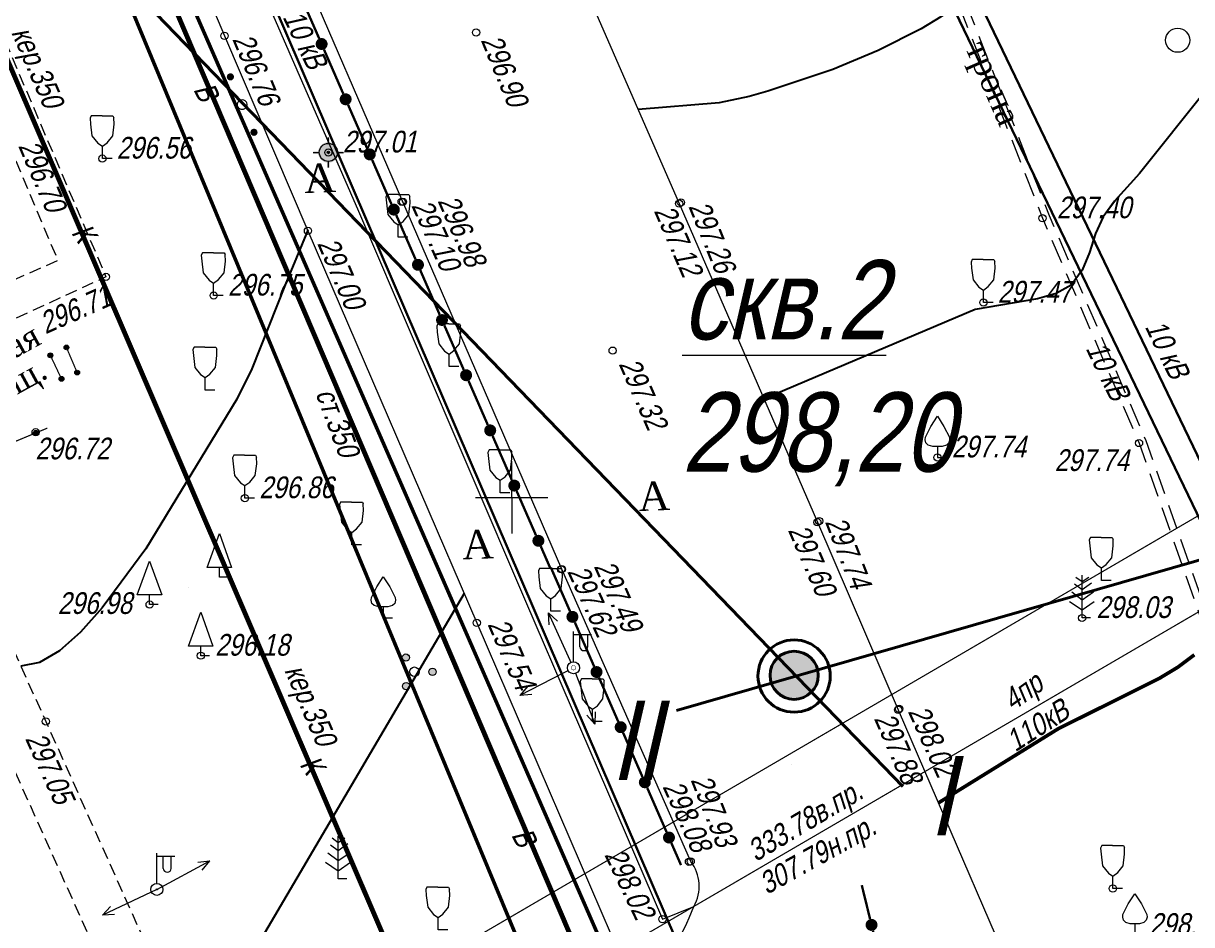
# Model space of a CAD drawing. Header units: metres. Extents: x 5191936 to 10384803, y 4968698 to 9938221.
# Drawn here: x 5192429.74 to 5192478.21, y 4968782.26 to 4968819.68 of the extents above; entities that cross this region are included whole.
import ezdxf

# ---------------------------------------------------------------- set-up
doc = ezdxf.new("R2010")
doc.units = ezdxf.units.M
doc.set_wipeout_variables(frame=1)
for name, pattern in [('COMMUN', [6, 5, -1]), ('DASHED', [0.75, 0.5, -0.25]), ('DASHEDX2', [1.5, 1, -0.5])]:
    doc.linetypes.add(name, pattern=pattern)
doc.layers.get('0').update_dxf_attribs({"lineweight": 18})
for name, color, linetype, lineweight in [('31252100', 7, 'Continuous', 18), ('51472300', 7, 'Continuous', 18), ('51478610', 7, 'Continuous', 18), ('71133200', 7, 'Continuous', 18), ('71133300', 7, 'Continuous', 18), ('71133600', 7, 'Continuous', 18), ('71133800', 7, 'Continuous', 18), ('71211000', 7, 'Continuous', 18), ('82211000', 7, 'Continuous', 18), ('Commun', 7, 'Continuous', 18), ('GEO_POINTS', 7, 'Continuous', 18), ('Grid', 7, 'Continuous', 18), ('Sit', 7, 'Continuous', 18), ('Text', 7, 'Continuous', 18), ('Text_com', 7, 'Continuous', 18), ('Us_znak', 7, 'Continuous', 18), ('Us_znak_fon', 7, 'Continuous', 18), ('Рамка и сетка', 7, 'Continuous', 18)]:
    doc.layers.add(name, color=color, linetype=linetype, lineweight=lineweight)
for name, color, linetype in [('71224000', 7, 'Continuous'), ('R_Поверхность1_CNT-MAJ', 7, 'Continuous'), ('R_Поверхность1_CNT-MIN', 7, 'Continuous')]:
    doc.layers.add(name, color=color, linetype=linetype)
doc.styles.add('eskd', font='ESKD1.shx', dxfattribs={"width": 1.2, "oblique": 15})
doc.styles.get("Standard").update_dxf_attribs({"font": 'arial.ttf', "width": 0.8, "oblique": 13, "height": 0.9})
doc.styles.add('style1', font='times.ttf', dxfattribs={"height": 1})
doc.linetypes.add('KABELww_500', pattern='A,0.0001,-0.4,[131,ltypeshp.shx,S=0.4,R=90,X=0.4,Y=-0.4],0.2,[131,ltypeshp.shx,S=0.2,R=90,X=0.4,Y=-0.2],3.6,[131,ltypeshp.shx,S=0.2,R=-90,X=-0.4,Y=0.2],0.2,[131,ltypeshp.shx,S=0.4,R=-90,X=-0.4,Y=0.4],-0.8,4,-0.4', length=9.6001)
doc.linetypes.add('ПОДЗ_ЛИНИИ_СВЯЗИ', pattern='A,4.8,-0.2,[133,ltypeshp.shx,S=0.2,R=0,X=-0.2,Y=0],-0.2,4.8,-2', length=12)

# ---------------------------------------------------------------- blocks, each defined once
blk = doc.blocks.new('GRID')
at = {"layer": 'Grid', "color": 104}
blk.add_line((-1.5, 0), (1.5, 0), dxfattribs=at)
for points in [[(0, 0), (0, 1.5)], [(0, 0), (0, -1.5)]]:
    blk.add_lwpolyline(points, dxfattribs=at)
blk = doc.blocks.new('71133200')
for p, q in [((-0.924145, 3.560442), (-1.024145, 3.360442)), ((-1.024145, 3.360442), (-0.977382, 2.864397)), ((-0.024145, 3.560442), (-0.924145, 3.560442)), ((-0.024145, 3.560442), (0.875855, 3.560442)), ((0.875855, 3.560442), (0.958164, 3.395824)), ((0.975974, 2.864397), (0.958164, 3.395824)), ((-0.977382, 2.864397), (-0.861899, 1.88241)), ((0.861899, 1.88241), (0.975974, 2.864397)), ((-0.861899, 1.88241), (-0.374616, 1.28565)), ((-0.374616, 1.28565), (0, 1.039723)), ((0, 1.039723), (0.401375, 1.321765)), ((0, 0), (0, 1.039723)), ((0.401375, 1.321765), (0.861899, 1.88241)), ((0.8, 0), (0, 0))]:
    blk.add_line(p, q)
at = {"style": 'eskd', "oblique": 14.99997778}
blk.add_attdef('Z', (1.873004, -0.239356), '', height=2, dxfattribs=at)
blk = doc.blocks.new('71133800')
blk.add_lwpolyline([(0.71, 0), (0, 0), (0, 0.8), (-1.03, 0.8), (0, 3.61), (1.01, 0.8), (-0.03, 0.8)])
at = {"style": 'eskd', "oblique": 15}
blk.add_attdef('Z', (1.573, -0.805), '', height=2, dxfattribs=at)
blk = doc.blocks.new('71133300')
for p, q in [((0, 0.91), (0, 0)), ((0, 0), (0.76, 0))]:
    blk.add_line(p, q)
blk.add_lwpolyline([(0, 0.91), (-0.385, 0.91), (-0.76, 1.03), (-0.95, 1.21), (-1.01, 1.47), (-0.99, 1.69), (-0.54, 2.57), (0, 3.42), (0.54, 2.57), (0.99, 1.69), (1.01, 1.47), (0.95, 1.21), (0.76, 1.03), (0.385, 0.91)], close=True)
at = {"style": 'eskd', "oblique": 15}
blk.add_attdef('Z', (1.77, -0.69), '', height=2, dxfattribs=at)
blk = doc.blocks.new('71133600')
for p, q in [((-0.52, 3.393), (0, 3.023)), ((0, 3.023), (0.55, 3.393)), ((-0.86, 2.163), (0, 1.513)), ((0, 1.513), (0.96, 2.163))]:
    blk.add_line(p, q)
for points in [[(-0.64, 2.838), (0, 2.368), (0, 2.368), (0.78, 2.928)], [(0.71, 0), (0, 0), (0, 3.55)], [(-1.05, 1.38), (0, 0.67), (1, 1.38)]]:
    blk.add_lwpolyline(points)
at = {"style": 'eskd', "oblique": 14.99998}
blk.add_attdef('Z', (2.033, -0.191), '', height=2, dxfattribs=at)
blk = doc.blocks.new('71211000')
at = {"linetype": 'Continuous'}
h = blk.add_hatch(color=256, dxfattribs=at)
h.paths.add_polyline_path([(-0.39, -1.19, 1), (-0.99, -1.19, 1)])
h.paths.add_polyline_path([(-0.41, 1.18, 1), (-1.01, 1.18, 1)])
h.paths.add_polyline_path([(1.2, 0, 1), (1.8, 0, 1)])
for centre, radius in [((-0.71, 1.18), 0.3), ((0, 0), 0.4), ((1.5, 0), 0.3), ((-0.69, -1.19), 0.3)]:
    blk.add_circle(centre, radius)
blk = doc.blocks.new('51472300')
for p, q in [((0, 0.5), (0, 3)), ((0, 2.75), (1.5, 2.75)), ((0.538, 1.74), (0.538, 2.75)), ((1.2, 1.74), (1.2, 2.75))]:
    blk.add_line(p, q)
at = {"color": 7}
for radius in [0.5, 0.05]:
    blk.add_circle((0, 0), radius, dxfattribs=at)
blk.add_arc((0.869, 1.752), 0.331, 182.15673, 357.84327)
at = {"oblique": 15}
blk.add_attdef('Z', (1.021, -1.366), '', height=2, dxfattribs=at)
blk = doc.blocks.new('NAPR')
at = {"layer": 'Us_znak', "color": 0, "linetype": 'Continuous', "lineweight": -2}
for p in [(-0.191, 2.038), (0.189, 2.037)]:
    blk.add_line(p, (0, 2.5), dxfattribs=at)
blk.add_lwpolyline([(0, 0), (0, 2.5)], dxfattribs=at)
blk = doc.blocks.new('51478610')
at = {"style": 'eskd', "oblique": 14.99998}
blk.add_attdef('Z', (1.108, -0.778), '', height=2, dxfattribs=at)
at = {"color": 7}
blk.add_wipeout([(0.5, 0.049), (0.481, 0.146), (0.443, 0.237), (0.388, 0.319), (0.319, 0.388), (0.237, 0.443), (0.146, 0.481), (0.049, 0.5), (-0.049, 0.5), (-0.146, 0.481), (-0.237, 0.443), (-0.319, 0.388), (-0.388, 0.319), (-0.443, 0.237), (-0.481, 0.146), (-0.5, 0.049), (-0.5, -0.049), (-0.481, -0.146), (-0.443, -0.237), (-0.388, -0.319), (-0.319, -0.388), (-0.237, -0.443), (-0.146, -0.481), (-0.049, -0.5), (0.049, -0.5), (0.146, -0.481), (0.237, -0.443), (0.319, -0.388), (0.388, -0.319), (0.443, -0.237), (0.481, -0.146), (0.5, -0.049)], dxfattribs=at)
at = {"color": 7, "const_width": 0.375}
blk.add_lwpolyline([(0.013, 0.013, 1), (-0.013, -0.013, 1), (0.013, 0.013)], format="xyb", close=True, dxfattribs=at)
blk.add_circle((0, 0), 0.5)
blk = doc.blocks.new('POINT')
at = {"layer": 'Us_znak', "linetype": 'Continuous', "lineweight": -2}
h = blk.add_hatch(color=0, dxfattribs=at)
edge = h.paths.add_edge_path()
edge.add_arc((0, 0), 0.05, 0, 360)
at = {"layer": 'Us_znak_fon', "linetype": 'Continuous', "true_color": 0xffffff}
blk.add_hatch(color=7, dxfattribs=at).paths.add_polyline_path([(-0.422, 0.05, -0.346708), (-0.05, 0.422), (-0.05, 0.625), (0.05, 0.625), (0.05, 0.422, -0.346708), (0.422, 0.05), (0.625, 0.05), (0.625, -0.05), (0.422, -0.05, -0.346708), (0.05, -0.422), (0.05, -0.625), (-0.05, -0.625), (-0.05, -0.422, -0.346708), (-0.422, -0.05), (-0.625, -0.05), (-0.625, 0.05)])
at = {"layer": 'Us_znak', "color": 0, "linetype": 'Continuous', "lineweight": -2}
for p, q in [((0, 0.375), (0, 0.625)), ((-0.625, 0), (-0.375, 0)), ((0.375, 0), (0.625, 0)), ((0, -0.625), (0, -0.375))]:
    blk.add_line(p, q, dxfattribs=at)
for radius in [0.375, 0.05]:
    blk.add_circle((0, 0), radius, dxfattribs=at)
blk = doc.blocks.new('31252100a')
blk.add_circle((0, 0), 1)
blk = doc.blocks.new('*U382')
at = {"layer": '82211000', "linetype": 'Continuous', "ltscale": 0.5}
for points in [[(5192464.988, 4968782.006, 1), (5192464.869, 4968782.492, 1)], [(5192465.583, 4968779.578, 1), (5192465.464, 4968780.064, 1)]]:
    blk.add_hatch(color=256, dxfattribs=at).paths.add_polyline_path(points, flags=0)
at = {"layer": '82211000', "ltscale": 0.5}
blk.add_lwpolyline([(5192464.869, 4968782.492, 0.1, 0.1, 0), (5192464.523, 4968783.902, 0.1, 0.1, 0)], format="xyseb", dxfattribs=at)
at = {"layer": '82211000', "linetype": 'Continuous', "ltscale": 0.5}
blk.add_lwpolyline([(5192465.464, 4968780.064, 0.1, 0.1, 0), (5192464.988, 4968782.006, 0.1, 0.1, 0)], format="xyseb", dxfattribs=at)
at = {"layer": '82211000', "linetype": 'Continuous', "ltscale": 0.5, "flags": 128}
blk.add_lwpolyline([(5192465.822, 4968778.607, 0.1, 0.1, 0), (5192465.583, 4968779.578, 0, 0, 0)], format="xyseb", dxfattribs=at)
blk = doc.blocks.new('*U389')
at = {"layer": '82211000', "linetype": 'Continuous', "ltscale": 0.5}
for points in [[(5192438.212, 4968827.758, 1), (5192438.012, 4968828.216, 1)], [(5192439.211, 4968825.466, 1), (5192439.011, 4968825.924, 1)], [(5192440.211, 4968823.175, 1), (5192440.011, 4968823.633, 1)], [(5192441.21, 4968820.883, 1), (5192441.01, 4968821.341, 1)], [(5192442.21, 4968818.592, 1), (5192442.01, 4968819.05, 1)], [(5192443.209, 4968816.3, 1), (5192443.009, 4968816.758, 1)], [(5192444.209, 4968814.009, 1), (5192444.009, 4968814.467, 1)], [(5192445.208, 4968811.717, 1), (5192445.008, 4968812.175, 1)], [(5192446.207, 4968809.425, 1), (5192446.008, 4968809.884, 1)], [(5192447.207, 4968807.134, 1), (5192447.007, 4968807.592, 1)], [(5192448.206, 4968804.842, 1), (5192448.006, 4968805.301, 1)], [(5192449.206, 4968802.551, 1), (5192449.006, 4968803.009, 1)], [(5192450.205, 4968800.259, 1), (5192450.005, 4968800.718, 1)], [(5192451.205, 4968797.968, 1), (5192451.005, 4968798.426, 1)]]:
    blk.add_hatch(color=256, dxfattribs=at).paths.add_polyline_path(points, flags=0)
at = {"layer": '82211000', "ltscale": 0.5}
blk.add_lwpolyline([(5192438.012, 4968828.216, 0.1, 0.1, 0), (5192437.386, 4968829.652, 0.1, 0.1, 0)], format="xyseb", dxfattribs=at)
at = {"layer": '82211000', "linetype": 'Continuous', "ltscale": 0.5}
for points in [[(5192439.011, 4968825.924, 0.1, 0.1, 0), (5192438.212, 4968827.758, 0.1, 0.1, 0)], [(5192440.011, 4968823.633, 0.1, 0.1, 0), (5192439.211, 4968825.466, 0.1, 0.1, 0)], [(5192441.01, 4968821.341, 0.1, 0.1, 0), (5192440.211, 4968823.175, 0.1, 0.1, 0)], [(5192442.01, 4968819.05, 0.1, 0.1, 0), (5192441.21, 4968820.883, 0.1, 0.1, 0)], [(5192443.009, 4968816.758, 0.1, 0.1, 0), (5192442.21, 4968818.592, 0.1, 0.1, 0)], [(5192444.009, 4968814.467, 0.1, 0.1, 0), (5192443.209, 4968816.3, 0.1, 0.1, 0)], [(5192445.008, 4968812.175, 0.1, 0.1, 0), (5192444.209, 4968814.009, 0.1, 0.1, 0)], [(5192446.008, 4968809.884, 0.1, 0.1, 0), (5192445.208, 4968811.717, 0.1, 0.1, 0)], [(5192447.007, 4968807.592, 0.1, 0.1, 0), (5192446.207, 4968809.425, 0.1, 0.1, 0)], [(5192448.006, 4968805.301, 0.1, 0.1, 0), (5192447.207, 4968807.134, 0.1, 0.1, 0)], [(5192449.006, 4968803.009, 0.1, 0.1, 0), (5192448.206, 4968804.842, 0.1, 0.1, 0)], [(5192450.005, 4968800.718, 0.1, 0.1, 0), (5192449.206, 4968802.551, 0.1, 0.1, 0)], [(5192451.005, 4968798.426, 0.1, 0.1, 0), (5192450.205, 4968800.259, 0.1, 0.1, 0)]]:
    blk.add_lwpolyline(points, format="xyseb", dxfattribs=at)
at = {"layer": '82211000', "linetype": 'Continuous', "ltscale": 0.5, "flags": 128}
blk.add_lwpolyline([(5192451.604, 4968797.051, 0.1, 0.1, 0), (5192451.205, 4968797.968, 0, 0, 0)], format="xyseb", dxfattribs=at)
blk = doc.blocks.new('*U390')
at = {"layer": '82211000', "linetype": 'Continuous', "ltscale": 0.5}
for points in [[(5192452.618, 4968794.812, 1), (5192452.418, 4968795.27, 1)], [(5192453.619, 4968792.521, 1), (5192453.419, 4968792.979, 1)], [(5192454.621, 4968790.23, 1), (5192454.42, 4968790.689, 1)], [(5192455.622, 4968787.94, 1), (5192455.422, 4968788.398, 1)], [(5192456.623, 4968785.649, 1), (5192456.423, 4968786.107, 1)]]:
    blk.add_hatch(color=256, dxfattribs=at).paths.add_polyline_path(points, flags=0)
at = {"layer": '82211000', "ltscale": 0.5}
blk.add_lwpolyline([(5192452.418, 4968795.27, 0.1, 0.1, 0), (5192451.625, 4968797.084, 0.1, 0.1, 0)], format="xyseb", dxfattribs=at)
at = {"layer": '82211000', "linetype": 'Continuous', "ltscale": 0.5}
for points in [[(5192453.419, 4968792.979, 0.1, 0.1, 0), (5192452.618, 4968794.812, 0.1, 0.1, 0)], [(5192454.42, 4968790.689, 0.1, 0.1, 0), (5192453.619, 4968792.521, 0.1, 0.1, 0)], [(5192455.422, 4968788.398, 0.1, 0.1, 0), (5192454.621, 4968790.23, 0.1, 0.1, 0)], [(5192456.423, 4968786.107, 0.1, 0.1, 0), (5192455.622, 4968787.94, 0.1, 0.1, 0)]]:
    blk.add_lwpolyline(points, format="xyseb", dxfattribs=at)
at = {"layer": '82211000', "linetype": 'Continuous', "ltscale": 0.5, "flags": 128}
blk.add_lwpolyline([(5192457.024, 4968784.733, 0.1, 0.1, 0), (5192456.623, 4968785.649, 0, 0, 0)], format="xyseb", dxfattribs=at)
blk = doc.blocks.new('*U392')
at = {"layer": '71224000', "linetype": 'Continuous', "ltscale": 0.5}
for points in [[(5192438.267, 4968817.596, 1), (5192438.385, 4968817.32, 1)], [(5192439.246, 4968815.295, 1), (5192439.363, 4968815.019, 1)]]:
    blk.add_hatch(color=256, dxfattribs=at).paths.add_polyline_path(points, flags=0)
at = {"layer": '71224000', "ltscale": 0.5, "flags": 128}
blk.add_lwpolyline([(5192438.306, 4968817.504), (5192438.326, 4968817.458)], dxfattribs=at)
at = {"layer": '71224000', "linetype": 'Continuous', "ltscale": 0.5, "const_width": 0.05}
blk.add_lwpolyline([(5192438.737, 4968816.492, 1), (5192438.893, 4968816.123, 1)], format="xyb", close=True, dxfattribs=at)

msp = doc.modelspace()

# ---------------------------------------------------------------- hatches: boundary and pattern name
at = {"layer": 'Sit'}
h = msp.add_hatch(color=256, dxfattribs=at)
h.dxf.hatch_style = 1
edge = h.paths.add_edge_path()
edge.add_arc((5192431.523, 4968806.225), 0.0994, 0, 360)
h = msp.add_hatch(color=256, dxfattribs=at)
h.dxf.hatch_style = 1
edge = h.paths.add_edge_path()
edge.add_arc((5192430.855, 4968805.898), 0.0994, 0, 360)
h = msp.add_hatch(color=256, dxfattribs=at)
h.dxf.hatch_style = 1
edge = h.paths.add_edge_path()
edge.add_arc((5192431.967, 4968805.182), 0.0994, 0, 360)
h = msp.add_hatch(color=256, dxfattribs=at)
h.dxf.hatch_style = 1
edge = h.paths.add_edge_path()
edge.add_arc((5192431.317, 4968804.92), 0.0994, 0, 360)
h = msp.add_hatch(color=256, dxfattribs=at)
h.dxf.hatch_style = 1
edge = h.paths.add_edge_path()
edge.add_arc((5192430.257, 4968802.678), 0.0994, 0, 360)
at = {"layer": 'Рамка и сетка', "lineweight": 40}
h = msp.add_hatch(color=1, dxfattribs=at)
h.dxf.hatch_style = 1
h.paths.add_polyline_path([(5192462.535, 4968793.187, 0.733042), (5192460.717, 4968792.613, 0.278388), (5192461.251, 4968791.729)])
h.paths.add_polyline_path([(5192462.717, 4968792.613, 0.15404), (5192462.535, 4968793.187), (5192461.251, 4968791.729, 0.564471)])

# ---------------------------------------------------------------- linework, layer by layer
at = {"color": 192, "linetype": 'ПОДЗ_ЛИНИИ_СВЯЗИ', "lineweight": 60, "ltscale": 0.4, "const_width": 0.15, "elevation": 295.619, "flags": 128}
msp.add_lwpolyline([(5192419.742, 4968859.39), (5192467.862, 4968749.101)], dxfattribs=at)
at = {"layer": 'Commun', "color": 1, "linetype": 'KABELww_500', "lineweight": 30, "elevation": 289.986, "flags": 128}
for points in [[(5192382.466, 4969011.289), (5192415.089, 4968933.441), (5192434.818, 4968889.937), (5192496.307, 4968762.206)], [(5192470.823, 4968955.324), (5192470.043, 4968959.241), (5192459.28, 4968956.949), (5192460.771, 4968950.247), (5192451.844, 4968948.527), (5192433.445, 4968895.36), (5192497.244, 4968762.638)], [(5192425.079, 4968855.453), (5192470.325, 4968750.235)]]:
    msp.add_lwpolyline(points, dxfattribs=at)
at = {"layer": 'Commun', "color": 106, "linetype": 'COMMUN', "ltscale": 0.7, "const_width": 0.2, "elevation": 295.736, "flags": 128}
msp.add_lwpolyline([(5192423.269, 4968850.237), (5192466.623, 4968748.53)], dxfattribs=at)
at = {"layer": 'Commun', "color": 32, "linetype": 'COMMUN', "const_width": 0.2, "elevation": 297.85, "flags": 128}
msp.add_lwpolyline([(5192445.463, 4968779.967), (5192425.998, 4968825.342)], dxfattribs=at)
at = {"layer": 'GEO_POINTS', "color": 1}
for points, elevation in [([(5192438.083, 4968819.161), (5192438.083, 4968819.161)], 296.764), ([(5192448.521, 4968819.302), (5192448.521, 4968819.302)], 296.897), ([(5192442.391, 4968814.319), (5192442.391, 4968814.319)], 297.012), ([(5192433.014, 4968814.065), (5192433.014, 4968814.065)], 296.557), ([(5192445.431, 4968812.276), (5192445.431, 4968812.276)], 297.101), ([(5192445.488, 4968812.269), (5192445.488, 4968812.269)], 296.976), ([(5192456.948, 4968812.198), (5192456.948, 4968812.198)], 297.121), ([(5192457.019, 4968812.246), (5192457.019, 4968812.246)], 297.263), ([(5192472.024, 4968811.589), (5192472.024, 4968811.589)], 297.397), ([(5192441.545, 4968811.065), (5192441.545, 4968811.065)], 297.001), ([(5192433.163, 4968809.153), (5192433.163, 4968809.153)], 296.705), ([(5192437.632, 4968808.379), (5192437.632, 4968808.379)], 296.75), ([(5192469.57, 4968808.089), (5192469.57, 4968808.089)], 297.474), ([(5192454.187, 4968806.092), (5192454.187, 4968806.092)], 297.324), ([(5192430.246, 4968802.703), (5192430.246, 4968802.703)], 296.719), ([(5192476.027, 4968802.257), (5192476.027, 4968802.257)], 297.743), ([(5192467.663, 4968801.659), (5192467.663, 4968801.659)], 297.736), ([(5192438.929, 4968799.967), (5192438.929, 4968799.967)], 296.861), ([(5192462.682, 4968798.966), (5192462.682, 4968798.966)], 297.599), ([(5192462.755, 4968799.018), (5192462.755, 4968799.018)], 297.739), ([(5192452.049, 4968797.014), (5192452.049, 4968797.014)], 297.621), ([(5192452.077, 4968797.023), (5192452.077, 4968797.023)], 297.485), ([(5192436.568, 4968796.266), (5192436.568, 4968796.266)], 296.89), ([(5192434.975, 4968795.549), (5192434.975, 4968795.549)], 296.983), ([(5192473.664, 4968794.992), (5192473.664, 4968794.992)], 298.027), ([(5192448.548, 4968794.79), (5192448.548, 4968794.79)], 297.54), ([(5192437.099, 4968793.428), (5192437.099, 4968793.428)], 296.181), ([(5192466.036, 4968791.178), (5192466.036, 4968791.178)], 297.879), ([(5192466.073, 4968791.222), (5192466.073, 4968791.222)], 298.019), ([(5192430.667, 4968790.698), (5192430.667, 4968790.698)], 297.049), ([(5192461.588, 4968788.919), (5192461.588, 4968788.919)], 297.954), ([(5192457.354, 4968784.872), (5192457.354, 4968784.872)], 298.082), ([(5192457.425, 4968784.885), (5192457.425, 4968784.885)], 297.928), ([(5192474.942, 4968783.76), (5192474.942, 4968783.76)], 298.552), ([(5192456.257, 4968782.489), (5192456.257, 4968782.489)], 298.018)]:
    msp.add_lwpolyline(points, dxfattribs=dict(at, elevation=elevation))
for centre in [(5192438.083, 4968819.161, 296.764), (5192448.521, 4968819.302, 296.897), (5192442.391, 4968814.319, 297.012), (5192433.014, 4968814.065, 296.557), (5192445.431, 4968812.276, 297.101), (5192445.488, 4968812.269, 296.976), (5192457.019, 4968812.246, 297.263), (5192456.948, 4968812.198, 297.121), (5192472.024, 4968811.589, 297.397), (5192441.545, 4968811.065, 297.001), (5192433.163, 4968809.153, 296.705), (5192437.632, 4968808.379, 296.75), (5192469.57, 4968808.089, 297.474), (5192454.187, 4968806.092, 297.324), (5192430.246, 4968802.703, 296.719), (5192476.027, 4968802.257, 297.743), (5192467.663, 4968801.659, 297.736), (5192438.929, 4968799.967, 296.861), (5192462.682, 4968798.966, 297.599), (5192462.755, 4968799.018, 297.739), (5192452.049, 4968797.014, 297.621), (5192452.077, 4968797.023, 297.485), (5192434.975, 4968795.549, 296.983), (5192448.548, 4968794.79, 297.54), (5192473.664, 4968794.992, 298.027), (5192437.099, 4968793.428, 296.181), (5192466.036, 4968791.178, 297.879), (5192466.073, 4968791.222, 298.019), (5192430.667, 4968790.698, 297.049), (5192457.354, 4968784.872, 298.082), (5192457.425, 4968784.885, 297.928), (5192474.942, 4968783.76, 298.552), (5192456.257, 4968782.489, 298.018)]:
    msp.add_circle(centre, 0.15, dxfattribs=at)
at = {"layer": 'R_Поверхность1_CNT-MAJ', "color": 32, "const_width": 0.15, "elevation": 298}
msp.add_lwpolyline([(5192478.324, 4968793.464), (5192477.635, 4968792.948), (5192476.868, 4968792.484), (5192472.679, 4968790.396), (5192467.704, 4968787.315)], dxfattribs=at)
at = {"layer": 'R_Поверхность1_CNT-MIN', "color": 32}
for points, elevation in [([(5192504.894, 4968856.119), (5192501.113, 4968846.35), (5192500.577, 4968844.345), (5192499.765, 4968842.536), (5192499.191, 4968841.198), (5192498.167, 4968839.742), (5192496.349, 4968836.875), (5192487.217, 4968827.449), (5192476.046, 4968813.447), (5192475.017, 4968812.293), (5192474.54, 4968811.649), (5192474.224, 4968810.956), (5192473.974, 4968810.17), (5192473.662, 4968809.428), (5192473.212, 4968808.817), (5192472.585, 4968808.463), (5192471.81, 4968808.242), (5192469.235, 4968807.806), (5192460.513, 4968804.107), (5192460.467, 4968804.078)], 297.5), ([(5192489.974, 4968847.463), (5192473.216, 4968826.545), (5192469.751, 4968821.955), (5192468.535, 4968820.475), (5192467.804, 4968819.951), (5192466.992, 4968819.454), (5192465.203, 4968818.548), (5192463.317, 4968817.769), (5192460.632, 4968816.866), (5192459.85, 4968816.642), (5192458.609, 4968816.381), (5192455.245, 4968816.102)], 297), ([(5192441.545, 4968811.065), (5192441.545, 4968811.065), (5192441.533, 4968811.092), (5192440.594, 4968808.828), (5192439.215, 4968805.331), (5192438.592, 4968804.084), (5192434.811, 4968797.87), (5192433.007, 4968795.41), (5192432.109, 4968794.409), (5192431.236, 4968793.634), (5192430.405, 4968793.141), (5192429.632, 4968792.986)], 297), ([(5192448.025, 4968796.005), (5192448.025, 4968796.005), (5192439.735, 4968781.903), (5192438.745, 4968780.509), (5192437.803, 4968779.44), (5192437.093, 4968778.901)], 297.5)]:
    msp.add_lwpolyline(points, dxfattribs=dict(at, elevation=elevation))
at = {"layer": 'Sit'}
for points, elevation in [([(5192441.784, 4968847.178), (5192451.471, 4968824.754), (5192456.948, 4968812.198), (5192462.682, 4968798.966), (5192466.036, 4968791.178), (5192472.247, 4968776.792), (5192482.229, 4968753.754)], 296.015), ([(5192433.646, 4968834.986), (5192440.091, 4968820.039), (5192443.639, 4968811.886), (5192450.575, 4968795.697), (5192456.257, 4968782.489), (5192457.556, 4968783.015)], 296.379), ([(5192433.021, 4968831.155), (5192438.083, 4968819.161), (5192441.545, 4968811.065), (5192448.548, 4968794.79), (5192448.548, 4968794.79)], 296.436)]:
    msp.add_lwpolyline(points, dxfattribs=dict(at, elevation=elevation))
at = {"layer": 'Sit', "linetype": 'DASHEDX2', "elevation": 296.46, "flags": 128}
for points in [[(5192462.08, 4968837.232), (5192466.214, 4968826.389), (5192472.024, 4968811.589), (5192476.027, 4968802.257), (5192480.519, 4968789.474), (5192485.482, 4968774.503), (5192489.044, 4968762.256)], [(5192462.361, 4968837.339), (5192466.494, 4968826.498), (5192472.301, 4968811.703), (5192476.306, 4968802.366), (5192480.803, 4968789.571), (5192485.768, 4968774.592), (5192489.332, 4968762.34)]]:
    msp.add_lwpolyline(points, dxfattribs=at)
at = {"layer": 'Sit', "elevation": 297.946}
msp.add_lwpolyline([(5192452.303, 4968777.216, 0.185644), (5192457.556, 4968783.015, 0.302059), (5192457.425, 4968784.885), (5192452.077, 4968797.023), (5192445.488, 4968812.269), (5192436.055, 4968834.095)], format="xyb", dxfattribs=at)
at = {"layer": 'Sit', "linetype": 'DASHED', "flags": 128}
for points, elevation in [([(5192425.145, 4968827.918), (5192433.163, 4968809.153), (5192424.184, 4968805.023), (5192430.667, 4968790.698), (5192438.663, 4968772.88)], 296.482), ([(5192421.12, 4968810.981), (5192423.039, 4968806.226), (5192431.176, 4968809.844), (5192429.151, 4968814.618), (5192427.483, 4968813.944)], 296.588), ([(5192422.618, 4968803.629), (5192424.905, 4968798.571), (5192436.814, 4968772.105), (5192431.941, 4968769.853)], 296.733)]:
    msp.add_lwpolyline(points, dxfattribs=dict(at, elevation=elevation))
at = {"layer": 'Sit', "const_width": 0.05}
for points, elevation in [([(5192431.523, 4968806.225), (5192431.967, 4968805.182)], 296.712), ([(5192430.855, 4968805.898), (5192431.317, 4968804.92)], 296.707), ([(5192430.73, 4968802.875), (5192428.185, 4968801.816)], 296.716)]:
    msp.add_lwpolyline(points, dxfattribs=dict(at, elevation=elevation))
at = {"layer": 'Sit'}
for centre in [(5192431.523, 4968806.225, 296.712), (5192430.855, 4968805.898, 296.707), (5192431.967, 4968805.182, 296.712), (5192431.317, 4968804.92, 296.707), (5192430.257, 4968802.678, 296.716)]:
    msp.add_circle(centre, 0.0994, dxfattribs=at)
at = {"layer": 'Рамка и сетка', "color": 1, "lineweight": 40}
msp.add_line((5192456.832, 4968791.156), (5192587.649, 4968828.776), dxfattribs=at)
for centre, radius in [((5192461.716, 4968792.582, 109.288), 1.5), ((5192461.717, 4968792.613, 109.288), 1)]:
    msp.add_circle(centre, radius, dxfattribs=at)

# ---------------------------------------------------------------- block references
at = {"layer": '31252100', "color": 7, "xscale": 0.5, "yscale": 0.5, "zscale": 0.5}
msp.add_blockref('31252100a', (5192477.631, 4968818.977), dxfattribs=at)
at = {"layer": '51472300', "color": 0, "xscale": 0.5, "yscale": 0.5, "zscale": 0.5}
for p in [(5192452.562, 4968792.926, 297.57), (5192435.273, 4968783.726, 296.044)]:
    msp.add_blockref('51472300', p, dxfattribs=at)
at = {"layer": '71133200', "color": 0, "xscale": 0.5, "yscale": 0.5, "zscale": 0.5}
for p in [(5192433.014, 4968814.065, 296.557), (5192445.293, 4968810.798, 297.068), (5192437.632, 4968808.379, 296.75), (5192469.57, 4968808.089, 297.474), (5192447.399, 4968805.43, 297.012), (5192437.279, 4968804.455, 296.8), (5192438.929, 4968799.967, 296.861), (5192449.521, 4968800.188, 297.356), (5192443.363, 4968798.027, 296.521), (5192474.47, 4968796.553, 296.845), (5192451.617, 4968795.271, 297.399), (5192453.353, 4968790.69, 297.634), (5192474.942, 4968783.76, 298.552), (5192446.944, 4968782.042, 297.127)]:
    msp.add_blockref('71133200', p, dxfattribs=at)
at = {"layer": '71133300', "color": 0, "xscale": 0.5, "yscale": 0.5, "zscale": 0.5}
for p in [(5192467.663, 4968801.659, 297.736), (5192444.671, 4968794.995, 297.167), (5192475.854, 4968781.836, 298.616)]:
    msp.add_blockref('71133300', p, dxfattribs=at)
at = {"layer": '71133600', "color": 0, "xscale": 0.5, "yscale": 0.5, "zscale": 0.5}
for p in [(5192473.664, 4968794.992, 298.027), (5192442.804, 4968784.162, 295.928)]:
    msp.add_blockref('71133600', p, dxfattribs=at)
at = {"layer": '71133800', "color": 0, "xscale": 0.5, "yscale": 0.5, "zscale": 0.5}
for p in [(5192437.873, 4968796.692, 296.059), (5192434.975, 4968795.549, 296.983), (5192437.099, 4968793.428, 296.181)]:
    msp.add_blockref('71133800', p, dxfattribs=at)
at = {"layer": '71211000', "color": 0, "xscale": 0.5, "yscale": 0.5, "zscale": 0.5}
msp.add_blockref('71211000', (5192445.963, 4968792.759, 297.182), dxfattribs=at)
at = {"layer": '71224000'}
msp.add_blockref('*U392', (0, 0), dxfattribs=at)
at = {"layer": '82211000'}
for name in ['*U389', '*U382']:
    msp.add_blockref(name, (0, 0), dxfattribs=at)
at = {"layer": 'Grid', "color": 7, "linetype": 'Continuous'}
msp.add_blockref('GRID', (5192450, 4968800), dxfattribs=at)
at = {"layer": 'Sit', "linetype": 'Continuous'}
msp.add_blockref('POINT', (5192442.391, 4968814.319, 297.012), dxfattribs=at)
for p, rotation in [((5192452.562, 4968792.926, 297.57), 24.37819073987515), ((5192452.562, 4968792.926, 297.57), 200.8855815082542), ((5192435.273, 4968783.726, 296.044), 298.3278074652505), ((5192435.273, 4968783.726, 296.044), 115.4980451892726)]:
    msp.add_blockref('NAPR', p, dxfattribs=dict(at, rotation=rotation))
at = {"layer": 'Sit', "linetype": 'Continuous', "xscale": -1, "rotation": 117.371523247032}
msp.add_blockref('NAPR', (5192452.562, 4968792.926, 297.57), dxfattribs=at)

# ---------------------------------------------------------------- texts
at = {"color": 1, "lineweight": 20, "attachment_point": 1}
for s, insert, char_height in [('{\\Lскв.2}\\P298,20', (5192457.07, 4968809.849), 3.2921), ('\\PII', (5192454.101, 4968797.05), 3.2921), ('\\PI', (5192467.316, 4968794.754), 3.292)]:
    msp.add_mtext_dynamic_manual_height_columns(s, width=4.01403, gutter_width=12.5, heights=[0], dxfattribs=dict(at, insert=insert, char_height=char_height))
at = {"layer": 'GEO_POINTS', "oblique": 13, "width": 0.8}
for s, rotation, p in [('кер.350', 293.2594, (5192429.223, 4968819.31)), ('296.76', 292.4734, (5192438.396, 4968819.028, 296.764)), ('296.90', 292.2736, (5192448.707, 4968818.986, 296.897)), ('296.70', 292.9828, (5192429.511, 4968814.597, 296.647)), ('296.98', 293.3746, (5192446.912, 4968812.316, 296.976)), ('297.10', 294.2711, (5192445.82, 4968812.121, 297.101)), ('297.12', 293.4282, (5192455.886, 4968811.9, 297.121)), ('297.26', 292.0682, (5192457.32, 4968812.086, 297.263)), ('297.00', 293.2824, (5192441.917, 4968810.546, 297.001)), ('296.71', 23.8245, (5192430.657, 4968806.766, 296.705)), ('297.32', 293.5309, (5192454.427, 4968805.542, 297.324)), ('297.74', 291.1355, (5192462.989, 4968798.99, 297.739)), ('297.60', 293.3024, (5192461.448, 4968798.643, 297.599)), ('297.62', 294.4496, (5192452.291, 4968796.929, 297.621)), ('297.49', 293.7777, (5192453.394, 4968797.144, 297.485)), ('297.54', 293.2789, (5192448.985, 4968794.735, 297.54)), ('кер.350', 293.2594, (5192440.554, 4968792.828)), ('298.02', 294.0948, (5192466.425, 4968791.116, 298.019)), ('297.88', 293.3501, (5192465.02, 4968790.823, 297.879)), ('297.05', 294.168, (5192429.797, 4968789.989, 297.049)), ('297.93', 291.3008, (5192457.415, 4968788.274, 297.928)), ('298.08', 294.1731, (5192456.245, 4968787.995, 298.082)), ('333.78в.пр.', 30.7399, (5192460.12, 4968784.853, 334.776)), ('307.79н.пр.', 29.1608, (5192460.58, 4968783.491, 308.889)), ('298.02', 295.6158, (5192453.83, 4968785.165, 298.018))]:
    msp.add_text(s, height=0.9, rotation=rotation, dxfattribs=at).set_placement(p)
for s, p in [('296.56', (5192433.614, 4968814.065, 296.557)), ('297.01', (5192442.991, 4968814.319, 297.012)), ('297.40', (5192472.624, 4968811.589, 297.397)), ('296.75', (5192438.232, 4968808.379, 296.75)), ('297.47', (5192470.17, 4968808.089, 297.474)), ('296.72', (5192430.239, 4968801.578, 296.719)), ('297.74', (5192468.263, 4968801.659, 297.736)), ('297.74', (5192472.532, 4968801.096, 297.743)), ('296.86', (5192439.529, 4968799.967, 296.861)), ('296.98', (5192431.166, 4968795.161, 296.983)), ('298.03', (5192474.264, 4968794.992, 298.027)), ('296.18', (5192437.699, 4968793.428, 296.181)), ('298.62', (5192476.454, 4968781.836, 298.616))]:
    msp.add_text(s, height=0.9, dxfattribs=at).set_placement(p)
at = {"layer": 'Text', "style": 'style1'}
for s, height, rotation, p in [('тропа', 1, 293.5642, (5192468.804, 4968818.672, -296.436)), ('А', 1.2, 2.134, (5192441.408, 4968812.631)), ('детская', 1, 28.7112, (5192426.271, 4968804.054, -296.777)), ('площ.', 1, 28.7112, (5192427.436, 4968803.14, -296.777)), ('А', 1.2, 2.134, (5192455.277, 4968799.43, -296.436)), ('А', 1.2, 2.134, (5192447.962, 4968797.423))]:
    msp.add_text(s, height=height, rotation=rotation, dxfattribs=at).set_placement(p)
at = {"layer": 'Text_com', "color": 1, "oblique": 13, "width": 0.8}
for p in [(5192440.478, 4968819.949, 568.007), (5192476.255, 4968807.092, 568.007), (5192473.8, 4968806.189, 568.007)]:
    msp.add_text('10 кВ ', height=0.9, rotation=295.6548, dxfattribs=at).set_placement(p)
at = {"layer": 'Text_com', "oblique": 13, "width": 0.8}
for s, rotation, p in [('В', 296.7578, (5192436.775, 4968816.941, 282.899)), ('К', 303.3945, (5192431.703, 4968810.987)), ('ст.350', 290.4517, (5192441.845, 4968804.329, -17.947)), ('4пр', 35.8666, (5192470.788, 4968791.098)), ('110кВ', 32.8017, (5192470.887, 4968789.405)), ('К', 303.3945, (5192441.174, 4968788.908)), ('В', 296.7578, (5192449.967, 4968785.99, 282.899))]:
    msp.add_text(s, height=0.9, rotation=rotation, dxfattribs=at).set_placement(p)

# ---------------------------------------------------------------- next in the draw order: block references
at = {"layer": '51478610', "color": 0, "xscale": 0.5, "yscale": 0.5, "zscale": 0.5}
msp.add_blockref('51478610', (5192452.562, 4968792.926, 297.57), dxfattribs=at)

# ---------------------------------------------------------------- next in the draw order: linework, layer by layer
at = {"color": 192, "linetype": 'ПОДЗ_ЛИНИИ_СВЯЗИ', "lineweight": 60, "ltscale": 0.4, "const_width": 0.15, "flags": 128}
msp.add_lwpolyline([(5192431.978, 4968825.684), (5192454.39, 4968771.655)], dxfattribs=at)
at = {"layer": 'Sit', "const_width": 0.05}
for points, elevation in [([(5192431.156, 4968771.604), (5192509.599, 4968817.403)], 312.927), ([(5192513.921, 4968815.927), (5192437.081, 4968771.063), (5192432.86, 4968769.173)], 300.07)]:
    msp.add_lwpolyline(points, dxfattribs=dict(at, elevation=elevation))
at = {"layer": 'Sit', "elevation": 296.436}
msp.add_lwpolyline([(5192448.548, 4968794.79), (5192454.551, 4968780.837)], dxfattribs=at)
at = {"layer": 'Рамка и сетка', "color": 1, "lineweight": 40}
msp.add_line((5192412.554, 4968843.586, 295.885), (5192466.224, 4968787.995, 98.766), dxfattribs=at)

# ---------------------------------------------------------------- next in the draw order: block references
at = {"layer": '82211000'}
msp.add_blockref('*U390', (0, 0), dxfattribs=at)

doc.saveas('drawing.dxf')
